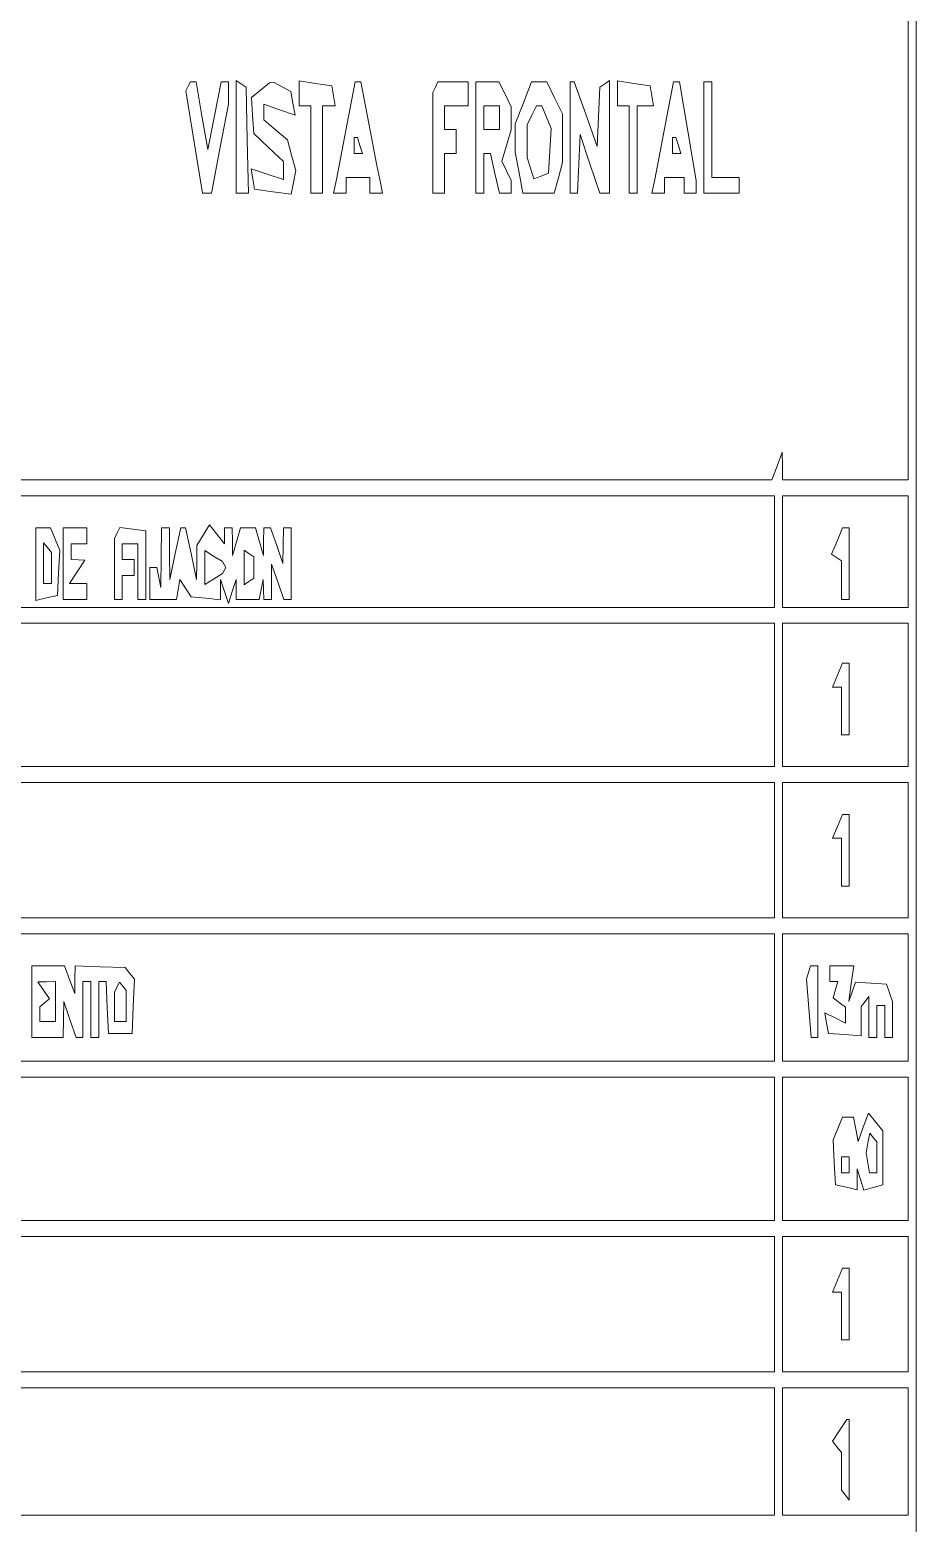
# Paper-space layout 'AN-22-DGE-077' of a CAD drawing. Header units: metres. Extents: x 12 to 191, y -57 to 204.
# Drawn here: x 171.62 to 191.44, y -25.67 to 7.75 of the extents above; entities that cross this region are included whole.
import ezdxf

# ---------------------------------------------------------------- set-up
doc = ezdxf.new("R2010")
doc.units = ezdxf.units.M
doc.layers.add('DGE_CONTORNOS', color=7, linetype='Continuous', lineweight=0)
doc.layers.add('DGE_DATOS', color=7, linetype='Continuous', lineweight=0)

# ---------------------------------------------------------------- blocks, each defined once
blk = doc.blocks.new('LP_REF_DGE_MT_077')
at = {"layer": 'DGE_CONTORNOS'}
for points in [[(21.899, 63.246), (21.899, -57.382), (106.671, -57.382), (191.443, -57.382), (191.443, 63.246), (191.443, 183.875), (106.671, 183.875), (21.899, 183.875)], [(191.267, 90.597), (191.267, -2.324), (189.861, -2.324), (188.455, -2.324), (188.452, -2.013), (188.449, -1.701), (188.333, -2.013), (188.216, -2.324), (154.189, -2.324), (120.162, -2.324), (120.162, -29.675), (120.162, -57.026), (74.239, -57.026), (28.315, -57.026), (28.315, 63.246), (28.315, 183.518), (109.791, 183.518), (191.267, 183.518)], [(175.163, 6.485), (175.114, 6.386), (175.299, 5.238), (175.483, 4.09), (175.584, 4.09), (175.686, 4.09), (175.874, 5.086), (176.062, 6.082), (176.062, 6.333), (176.062, 6.585), (175.984, 6.585), (175.905, 6.585), (175.753, 5.827), (175.6, 5.07), (175.472, 5.827), (175.344, 6.585), (175.278, 6.585), (175.212, 6.585)], [(176.238, 5.352), (176.238, 4.09), (176.374, 4.09), (176.51, 4.09), (176.484, 5.279), (176.458, 6.467), (176.348, 6.541), (176.238, 6.614)], [(176.781, 6.396), (176.577, 6.231), (176.605, 5.829), (176.633, 5.428), (176.963, 5.114), (177.293, 4.8), (177.293, 4.601), (177.293, 4.401), (176.933, 4.518), (176.573, 4.634), (176.61, 4.407), (176.647, 4.179), (177.059, 4.125), (177.47, 4.07), (177.52, 4.334), (177.57, 4.597), (177.478, 4.943), (177.387, 5.289), (177.12, 5.513), (176.853, 5.737), (176.853, 5.909), (176.853, 6.081), (177.205, 5.961), (177.557, 5.84), (177.506, 6.106), (177.456, 6.371), (177.264, 6.476), (177.073, 6.58), (177.029, 6.571), (176.985, 6.562)], [(177.644, 6.328), (177.644, 6.05), (177.776, 6.05), (177.908, 6.05), (177.908, 5.07), (177.908, 4.09), (178.04, 4.09), (178.171, 4.09), (178.171, 5.07), (178.171, 6.05), (178.311, 6.05), (178.45, 6.05), (178.414, 6.273), (178.378, 6.496), (178.011, 6.55), (177.644, 6.605)], [(178.72, 5.649), (178.54, 4.714), (178.478, 4.402), (178.416, 4.09), (178.558, 4.09), (178.699, 4.09), (178.699, 4.268), (178.699, 4.447), (178.962, 4.447), (179.226, 4.447), (179.226, 4.268), (179.226, 4.09), (179.367, 4.09), (179.509, 4.09), (179.447, 4.402), (179.385, 4.714), (179.205, 5.649), (179.026, 6.585), (178.962, 6.585), (178.899, 6.585)], [(180.691, 6.466), (180.632, 6.347), (180.632, 5.219), (180.632, 4.09), (180.764, 4.09), (180.896, 4.09), (180.896, 4.536), (180.896, 4.981), (181.028, 4.981), (181.16, 4.981), (181.16, 5.248), (181.16, 5.516), (181.028, 5.516), (180.896, 5.516), (180.896, 5.783), (180.896, 6.05), (181.16, 6.05), (181.423, 6.05), (181.423, 6.317), (181.423, 6.585), (181.087, 6.585), (180.75, 6.585)], [(181.599, 5.337), (181.599, 4.09), (181.687, 4.09), (181.775, 4.09), (181.775, 4.536), (181.775, 4.981), (181.849, 4.981), (181.923, 4.981), (182.023, 4.536), (182.123, 4.09), (182.257, 4.09), (182.39, 4.09), (182.39, 4.233), (182.39, 4.375), (182.283, 4.594), (182.175, 4.812), (182.283, 5.161), (182.39, 5.511), (182.39, 5.768), (182.39, 6.025), (182.252, 6.305), (182.114, 6.585), (181.857, 6.585), (181.599, 6.585)], [(182.66, 6.115), (182.478, 5.646), (182.478, 5.325), (182.478, 5.004), (182.564, 4.547), (182.65, 4.09), (183, 4.09), (183.351, 4.09), (183.442, 4.435), (183.533, 4.779), (183.533, 5.326), (183.533, 5.872), (183.357, 6.228), (183.181, 6.585), (183.012, 6.585), (182.843, 6.585)], [(183.709, 5.337), (183.709, 4.09), (183.791, 4.09), (183.874, 4.09), (183.901, 4.748), (183.928, 5.406), (184.148, 4.749), (184.368, 4.093), (184.478, 4.091), (184.588, 4.09), (184.588, 5.352), (184.588, 6.614), (184.478, 6.541), (184.368, 6.468), (184.34, 5.803), (184.313, 5.137), (184.054, 5.861), (183.795, 6.585), (183.752, 6.585), (183.709, 6.585)], [(184.763, 6.328), (184.763, 6.05), (184.895, 6.05), (185.027, 6.05), (185.027, 5.07), (185.027, 4.09), (185.115, 4.09), (185.203, 4.09), (185.203, 5.07), (185.203, 6.05), (185.386, 6.05), (185.569, 6.05), (185.533, 6.273), (185.497, 6.496), (185.13, 6.55), (184.763, 6.605)], [(185.839, 5.649), (185.659, 4.714), (185.598, 4.402), (185.536, 4.09), (185.677, 4.09), (185.818, 4.09), (185.818, 4.268), (185.818, 4.447), (186.038, 4.447), (186.258, 4.447), (186.258, 4.268), (186.258, 4.09), (186.389, 4.09), (186.521, 4.09), (186.521, 4.234), (186.521, 4.377), (186.337, 5.481), (186.154, 6.585), (186.086, 6.585), (186.018, 6.585)], [(186.697, 5.337), (186.697, 4.09), (187.093, 4.09), (187.488, 4.09), (187.488, 4.268), (187.488, 4.447), (187.18, 4.447), (186.873, 4.447), (186.873, 5.516), (186.873, 6.585), (186.785, 6.585), (186.697, 6.585)], [(182.127, 5.783), (182.127, 5.516), (181.951, 5.516), (181.775, 5.516), (181.775, 5.783), (181.775, 6.05), (181.951, 6.05), (182.127, 6.05)], [(183.177, 5.794), (183.282, 5.537), (183.254, 5.038), (183.225, 4.539), (183.06, 4.475), (182.895, 4.411), (182.82, 4.652), (182.745, 4.892), (182.743, 5.257), (182.742, 5.623), (182.847, 5.836), (182.953, 6.05), (183.012, 6.05), (183.072, 6.05)], [(179.006, 5.159), (179.061, 4.981), (178.968, 4.981), (178.875, 4.981), (178.875, 5.159), (178.875, 5.337), (178.913, 5.337), (178.952, 5.337)], [(186.126, 5.159), (186.18, 4.981), (186.087, 4.981), (185.994, 4.981), (185.994, 5.159), (185.994, 5.337), (186.033, 5.337), (186.071, 5.337)], [(188.279, -3.928), (188.279, -5.175), (172.116, -5.175), (155.954, -5.175), (155.903, -4.908), (155.852, -4.641), (155.762, -4.641), (155.671, -4.641), (155.671, -4.908), (155.671, -5.175), (142.399, -5.175), (129.128, -5.175), (129.128, -3.928), (129.128, -2.681), (158.703, -2.681), (188.279, -2.681)], [(191.267, -3.928), (191.267, -5.175), (189.861, -5.175), (188.455, -5.175), (188.455, -3.928), (188.455, -2.681), (189.861, -2.681), (191.267, -2.681)], [(174.561, -4.062), (174.554, -4.73), (174.51, -4.507), (174.465, -4.284), (174.385, -4.284), (174.304, -4.284), (174.304, -4.641), (174.304, -4.997), (174.604, -4.997), (174.905, -4.997), (174.942, -4.774), (174.979, -4.552), (175.103, -4.744), (175.227, -4.936), (175.557, -4.972), (175.886, -5.008), (175.888, -4.78), (175.889, -4.552), (175.976, -4.819), (176.062, -5.086), (176.149, -4.819), (176.235, -4.552), (176.236, -4.774), (176.238, -4.997), (176.494, -4.997), (176.751, -4.997), (176.795, -4.774), (176.839, -4.552), (176.846, -4.774), (176.853, -4.997), (176.941, -4.997), (177.029, -4.997), (177.029, -4.601), (177.029, -4.205), (177.166, -4.601), (177.303, -4.997), (177.385, -4.997), (177.468, -4.997), (177.468, -4.195), (177.468, -3.393), (177.38, -3.393), (177.293, -3.393), (177.288, -3.794), (177.283, -4.195), (177.145, -3.794), (177.007, -3.393), (176.93, -3.393), (176.853, -3.393), (176.85, -3.705), (176.848, -4.017), (176.758, -3.705), (176.669, -3.393), (176.502, -3.393), (176.334, -3.393), (176.245, -3.705), (176.155, -4.017), (176.153, -3.705), (176.15, -3.393), (176.062, -3.393), (175.974, -3.393), (175.974, -3.573), (175.974, -3.753), (175.806, -3.539), (175.637, -3.326), (175.498, -3.56), (175.359, -3.793), (175.355, -4.173), (175.352, -4.552), (175.228, -3.973), (175.104, -3.393), (175.051, -3.393), (174.999, -3.393), (174.875, -3.973), (174.751, -4.552), (174.747, -3.973), (174.744, -3.393), (174.656, -3.393), (174.568, -3.393)], [(171.755, -4.207), (171.755, -5.021), (171.997, -4.964), (172.239, -4.908), (172.267, -4.407), (172.295, -3.906), (172.19, -3.65), (172.085, -3.393), (171.92, -3.393), (171.755, -3.393)], [(172.371, -4.195), (172.371, -4.997), (172.634, -4.997), (172.898, -4.997), (172.898, -4.819), (172.898, -4.641), (172.705, -4.641), (172.513, -4.641), (172.683, -4.379), (172.854, -4.117), (172.7, -4.112), (172.546, -4.106), (172.546, -3.928), (172.546, -3.75), (172.722, -3.75), (172.898, -3.75), (172.898, -3.572), (172.898, -3.393), (172.634, -3.393), (172.371, -3.393)], [(173.573, -3.509), (173.513, -3.631), (173.513, -4.314), (173.513, -4.997), (173.601, -4.997), (173.689, -4.997), (173.689, -4.73), (173.689, -4.463), (173.821, -4.463), (173.953, -4.463), (173.953, -4.284), (173.953, -4.106), (173.821, -4.106), (173.689, -4.106), (173.689, -3.928), (173.689, -3.75), (173.865, -3.75), (174.041, -3.75), (174.041, -4.373), (174.041, -4.997), (174.128, -4.997), (174.216, -4.997), (174.216, -4.232), (174.216, -3.466), (173.925, -3.426), (173.634, -3.387)], [(189.674, -3.69), (189.554, -3.986), (189.663, -4.061), (189.773, -4.136), (189.773, -4.566), (189.773, -4.997), (189.861, -4.997), (189.949, -4.997), (189.949, -4.195), (189.949, -3.393), (189.872, -3.393), (189.795, -3.393)], [(172.107, -4.295), (172.107, -4.641), (172.019, -4.641), (171.931, -4.641), (171.931, -4.185), (171.931, -3.729), (172.019, -3.839), (172.107, -3.949)], [(175.967, -4.217), (176.003, -4.284), (175.967, -4.351), (175.93, -4.418), (175.732, -4.541), (175.535, -4.665), (175.535, -4.284), (175.535, -3.904), (175.732, -4.027), (175.93, -4.15)], [(176.633, -4.284), (176.633, -4.522), (176.523, -4.596), (176.414, -4.67), (176.414, -4.284), (176.414, -3.898), (176.523, -3.973), (176.633, -4.047)], [(188.279, -7.135), (188.279, -8.739), (158.703, -8.739), (129.128, -8.739), (129.128, -7.135), (129.128, -5.532), (158.703, -5.532), (188.279, -5.532)], [(191.267, -7.135), (191.267, -8.739), (189.861, -8.739), (188.455, -8.739), (188.455, -7.135), (188.455, -5.532), (189.861, -5.532), (191.267, -5.532)], [(189.685, -6.69), (189.576, -6.957), (189.675, -6.957), (189.773, -6.957), (189.773, -7.492), (189.773, -8.026), (189.861, -8.026), (189.949, -8.026), (189.949, -7.224), (189.949, -6.423), (189.872, -6.423), (189.795, -6.423)], [(188.279, -10.61), (188.279, -12.124), (158.703, -12.124), (129.128, -12.124), (129.128, -10.61), (129.128, -9.095), (158.703, -9.095), (188.279, -9.095)], [(191.267, -10.61), (191.267, -12.124), (189.861, -12.124), (188.455, -12.124), (188.455, -10.61), (188.455, -9.095), (189.861, -9.095), (191.267, -9.095)], [(189.685, -10.075), (189.576, -10.342), (189.675, -10.342), (189.773, -10.342), (189.773, -10.877), (189.773, -11.412), (189.861, -11.412), (189.949, -11.412), (189.949, -10.61), (189.949, -9.808), (189.872, -9.808), (189.795, -9.808)], [(188.279, -13.906), (188.279, -15.332), (158.703, -15.332), (129.128, -15.332), (129.128, -13.906), (129.128, -12.481), (158.703, -12.481), (188.279, -12.481)], [(191.267, -13.906), (191.267, -15.332), (189.861, -15.332), (188.455, -15.332), (188.455, -13.906), (188.455, -12.481), (189.861, -12.481), (191.267, -12.481)], [(171.667, -13.995), (171.667, -14.797), (172.019, -14.797), (172.371, -14.797), (172.375, -14.396), (172.38, -13.995), (172.518, -14.396), (172.656, -14.797), (172.733, -14.797), (172.81, -14.797), (172.81, -14.173), (172.81, -13.55), (172.898, -13.55), (172.986, -13.55), (172.986, -14.173), (172.986, -14.797), (173.074, -14.797), (173.162, -14.797), (173.162, -14.173), (173.162, -13.55), (173.244, -13.55), (173.326, -13.55), (173.354, -14.129), (173.381, -14.708), (173.645, -14.708), (173.909, -14.708), (173.937, -14.103), (173.966, -13.498), (173.859, -13.365), (173.753, -13.232), (173.194, -13.215), (172.634, -13.198), (172.631, -13.507), (172.629, -13.817), (172.512, -13.505), (172.395, -13.193), (172.031, -13.193), (171.667, -13.193)], [(189.035, -13.344), (188.989, -13.494), (189.041, -14.146), (189.093, -14.797), (189.17, -14.797), (189.246, -14.797), (189.246, -13.995), (189.246, -13.193), (189.163, -13.193), (189.08, -13.193)], [(189.51, -13.372), (189.51, -13.55), (189.603, -13.55), (189.696, -13.55), (189.641, -13.729), (189.586, -13.909), (189.724, -14.016), (189.861, -14.122), (189.861, -14.301), (189.861, -14.479), (189.633, -14.363), (189.404, -14.247), (189.442, -14.477), (189.48, -14.708), (189.846, -14.734), (190.213, -14.759), (190.213, -14.432), (190.213, -14.105), (190.301, -13.995), (190.389, -13.885), (190.389, -14.341), (190.389, -14.797), (190.476, -14.797), (190.564, -14.797), (190.564, -14.441), (190.564, -14.084), (190.652, -14.084), (190.74, -14.084), (190.74, -14.441), (190.74, -14.797), (190.828, -14.797), (190.916, -14.797), (190.915, -14.396), (190.913, -13.995), (190.849, -13.8), (190.784, -13.605), (190.436, -13.581), (190.089, -13.558), (190.013, -13.777), (189.938, -13.995), (189.993, -13.594), (190.049, -13.193), (189.779, -13.193), (189.51, -13.193)], [(172.195, -13.995), (172.195, -14.441), (172.019, -14.441), (171.843, -14.441), (171.843, -14.277), (171.843, -14.114), (171.953, -14.024), (172.063, -13.933), (171.931, -13.744), (171.799, -13.555), (171.997, -13.552), (172.195, -13.55)], [(173.777, -14.095), (173.777, -14.441), (173.645, -14.441), (173.513, -14.441), (173.513, -14.114), (173.513, -13.787), (173.569, -13.673), (173.626, -13.559), (173.701, -13.654), (173.777, -13.749)], [(188.279, -17.292), (188.279, -18.895), (158.703, -18.895), (129.128, -18.895), (129.128, -17.292), (129.128, -15.688), (158.703, -15.688), (188.279, -15.688)], [(191.267, -17.292), (191.267, -18.895), (189.861, -18.895), (188.455, -18.895), (188.455, -17.292), (188.455, -15.688), (189.861, -15.688), (191.267, -15.688)], [(189.69, -16.835), (189.585, -17.092), (189.613, -17.593), (189.641, -18.093), (189.883, -18.15), (190.125, -18.206), (190.126, -17.972), (190.128, -17.737), (190.202, -17.975), (190.277, -18.214), (190.486, -18.153), (190.696, -18.093), (190.696, -17.489), (190.696, -16.885), (190.537, -16.687), (190.378, -16.49), (190.262, -16.807), (190.146, -17.124), (190.094, -16.851), (190.042, -16.579), (189.919, -16.579), (189.795, -16.579)], [(190.564, -17.48), (190.564, -17.826), (190.484, -17.826), (190.403, -17.826), (190.365, -17.603), (190.327, -17.381), (190.367, -17.159), (190.407, -16.937), (190.486, -17.036), (190.564, -17.134)], [(189.949, -17.648), (189.949, -17.826), (189.861, -17.826), (189.773, -17.826), (189.773, -17.648), (189.773, -17.47), (189.861, -17.47), (189.949, -17.47)], [(188.279, -20.766), (188.279, -22.281), (158.703, -22.281), (129.128, -22.281), (129.128, -20.766), (129.128, -19.252), (158.703, -19.252), (188.279, -19.252)], [(191.267, -20.766), (191.267, -22.281), (189.861, -22.281), (188.455, -22.281), (188.455, -20.766), (188.455, -19.252), (189.861, -19.252), (191.267, -19.252)], [(189.685, -20.232), (189.576, -20.499), (189.675, -20.499), (189.773, -20.499), (189.773, -21.033), (189.773, -21.568), (189.861, -21.568), (189.949, -21.568), (189.949, -20.766), (189.949, -19.964), (189.872, -19.964), (189.795, -19.964)], [(188.279, -24.062), (188.279, -25.488), (158.703, -25.488), (129.128, -25.488), (129.128, -24.062), (129.128, -22.637), (158.703, -22.637), (188.279, -22.637)], [(191.267, -24.062), (191.267, -25.488), (189.861, -25.488), (188.455, -25.488), (188.455, -24.062), (188.455, -22.637), (189.861, -22.637), (191.267, -22.637)], [(189.733, -23.59), (189.571, -23.83), (189.672, -23.957), (189.773, -24.083), (189.773, -24.508), (189.773, -24.932), (189.861, -25.042), (189.949, -25.153), (189.949, -24.251), (189.949, -23.35), (189.922, -23.35), (189.895, -23.35)]]:
    blk.add_lwpolyline(points, close=True, dxfattribs=at)

psp = doc.layouts.new('AN-22-DGE-077')

# ---------------------------------------------------------------- block references
at = {"layer": 'DGE_DATOS'}
psp.add_blockref('LP_REF_DGE_MT_077', (0, 0), dxfattribs=at)

doc.saveas('drawing.dxf')
